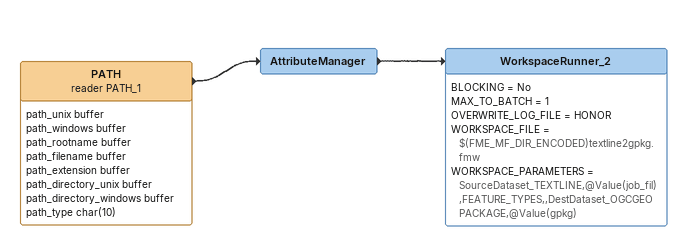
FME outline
PATH (reader PATH_1)
    attributes: path_unix buffer, path_windows buffer, path_rootname buffer, path_filename buffer, path_extension buffer, path_directory_unix buffer, path_directory_windows buffer, path_type char(10)
    -> AttributeManager
AttributeManager
    -> WorkspaceRunner_2
WorkspaceRunner_2
    BLOCKING = No
    MAX_TO_BATCH = 1
    OVERWRITE_LOG_FILE = HONOR
    WORKSPACE_FILE = $(FME_MF_DIR_ENCODED)textline2gpkg.fmw
    WORKSPACE_PARAMETERS = SourceDataset_TEXTLINE,@Value(job_fil),FEATURE_TYPES,,DestDataset_OGCGEOPACKAGE,@Value(gpkg)
